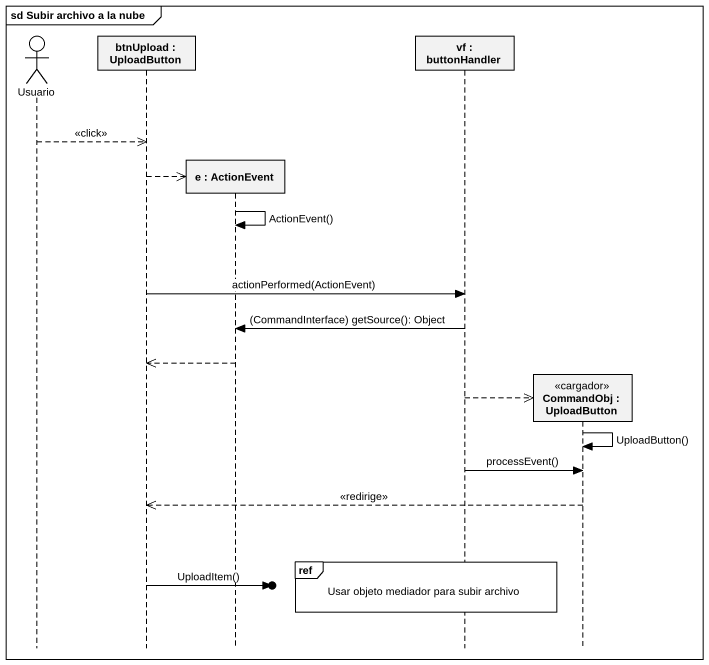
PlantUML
@startuml
mainframe sd Subir archivo a la nube
hide footbox
actor Usuario
participant "btnUpload : UploadButton" as btnUpload
participant "e : ActionEvent" as e
participant "vf : buttonHandler" as vf
participant "CommandObj : UploadButton" as CommandObj <<cargador>>

Usuario -->> btnUpload : <<click>>
btnUpload -->> e **
e -> e : ActionEvent()
btnUpload -> vf : actionPerformed(ActionEvent)
vf -> e : (CommandInterface) getSource(): Object
e -->> btnUpload
vf -->> CommandObj **
CommandObj -> CommandObj : UploadButton()
vf -> CommandObj : processEvent()
CommandObj -->> btnUpload : <<redirige>>
ref over vf : Usar objeto mediador para subir archivo
btnUpload ->o] : UploadItem()
@enduml
